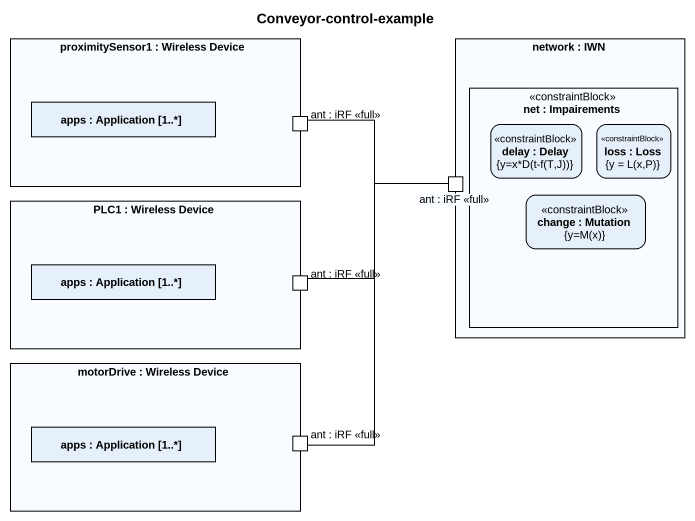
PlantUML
@startuml
title Conveyor-control-example
rectangle "proximitySensor1 : Wireless Device" as proximitySensor1 {
  rectangle "apps : Application [1..*]" as apps
  port "ant : iRF <<full>>" as ant_iRF_full
}
rectangle "network : IWN" as network_ {
  rectangle "net : Impairements" as net <<constraintBlock>> {
    rectangle "delay : Delay\n{y=x*D(t-f(T,J))}" as delay <<constraintBlock>>
    rectangle "loss : Loss\n{y = L(x,P)}" as loss <<constraintBlock>>
    rectangle "change : Mutation\n{y=M(x)}" as change <<constraintBlock>>
  }
  port "ant : iRF <<full>>" as ant_iRF_full_2
}
rectangle "PLC1 : Wireless Device" as PLC1 {
  rectangle "apps : Application [1..*]" as apps_2
  port "ant : iRF <<full>>" as ant_iRF_full_3
}
rectangle "motorDrive : Wireless Device" as motorDrive {
  rectangle "apps : Application [1..*]" as apps_3
  port "ant : iRF <<full>>" as ant_iRF_full_4
}
ant_iRF_full -right- ant_iRF_full_2
ant_iRF_full_3 -up- ant_iRF_full_2
ant_iRF_full_4 -up- ant_iRF_full_2
@enduml
